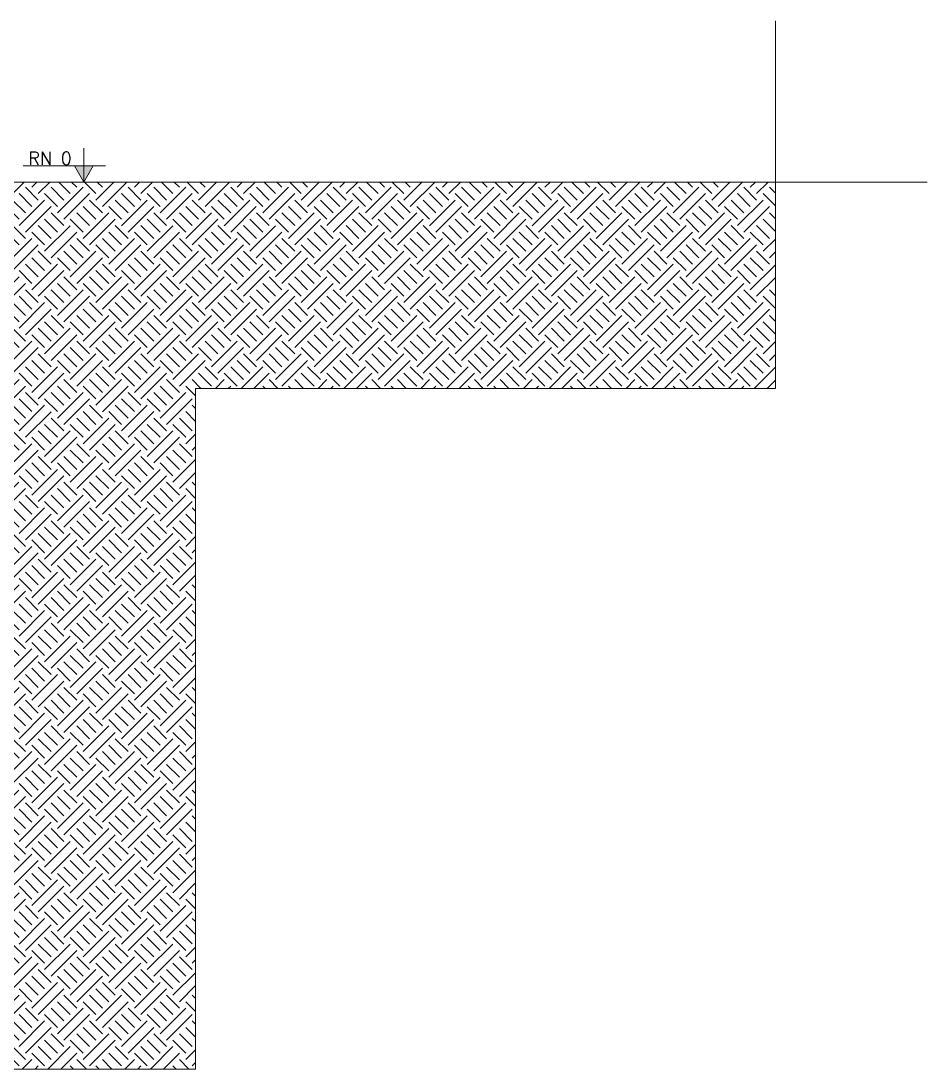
# Model space of a CAD drawing. Header units: millimetres. Extents: x 1135 to 1350, y 205 to 283.
# Drawn here: x 1238.7 to 1252.82, y 206.87 to 223.21 of the extents above; entities that cross this region are included whole.
import ezdxf

# ---------------------------------------------------------------- set-up
doc = ezdxf.new("R2010")
doc.units = ezdxf.units.MM
doc.header["$LTSCALE"] = 10
for name, color, linetype, lineweight in [('cinza 03', 252, 'Continuous', 13), ('COTA', 90, 'Continuous', 9), ('HACHT', 90, 'Continuous', 9), ('pn 02', 16, 'Continuous', 20)]:
    doc.layers.add(name, color=color, linetype=linetype, lineweight=lineweight)
doc.styles.get("Standard").update_dxf_attribs({"font": 'simplex.shx'})

msp = doc.modelspace()

# ---------------------------------------------------------------- hatches: boundary and pattern name
at = {"layer": 'cinza 03'}
h = msp.add_hatch(dxfattribs=at)
h.set_pattern_fill('SOLO2', color=256, style=0)
h.set_pattern_definition([(45, (759.0659, 189.21928), (0.2, 0.6), [0.5656854, -0.5656854]), (45, (759.1659, 189.11928), (0.2, 0.6), [0.5656854, -0.5656854]), (315, (759.2659, 189.1193), (0.6, 0.2), [0.2828427, -0.2828427]), (315, (759.3659, 189.2193), (0.6, 0.2), [0.2828427, -0.2828427]), (315, (759.4659, 189.3193), (0.6, 0.2), [0.2828427, -0.2828427]), (315, (759.5659, 189.4193), (0.6, 0.2), [0.2828427, -0.2828427])])
h.paths.add_polyline_path([(1241.418, 217.483), (1250.458, 217.483), (1250.458, 220.7), (1235.443, 220.7), (1235.443, 220.2), (1236.752, 220.2), (1236.752, 216.9), (1236.752, 213.6), (1236.752, 210.1), (1235.443, 210.1), (1235.443, 206.87), (1241.418, 206.87)])
h.paths.add_polyline_path([(1237.067, 209.979), (1237.067, 208.357), (1236.187, 208.357), (1236.187, 209.979)], flags=16)
at = {"layer": 'pn 02'}
msp.add_hatch(color=256, dxfattribs=at).paths.add_polyline_path([(1239.53, 220.953), (1239.822, 220.953), (1239.676, 220.7)])

# ---------------------------------------------------------------- linework, layer by layer
at = {"layer": 'cinza 03', "color": 1}
for p in [(1229.118, 220.7), (1241.954, 220.7)]:
    msp.add_line(p, (1252.822, 220.7), dxfattribs=at)
at = {"layer": 'HACHT'}
for p, q in [((1250.458, 217.483), (1250.458, 223.211)), ((1241.418, 206.87), (1241.418, 217.483)), ((1241.418, 217.483), (1250.458, 217.483)), ((1186.37, 206.87), (1241.418, 206.87))]:
    msp.add_line(p, q, dxfattribs=at)
at = {"layer": 'pn 02'}
for p, q in [((1239.676, 220.7), (1239.676, 221.228)), ((1240.013, 220.953), (1238.733, 220.953))]:
    msp.add_line(p, q, dxfattribs=at)
msp.add_lwpolyline([(1239.676, 220.7), (1239.53, 220.953), (1239.822, 220.953)], close=True, dxfattribs=at)

# ---------------------------------------------------------------- texts
at = {"layer": 'COTA'}
msp.add_text('RN 0', height=0.2, dxfattribs=at).set_placement((1238.812, 220.969))

doc.saveas('drawing.dxf')
